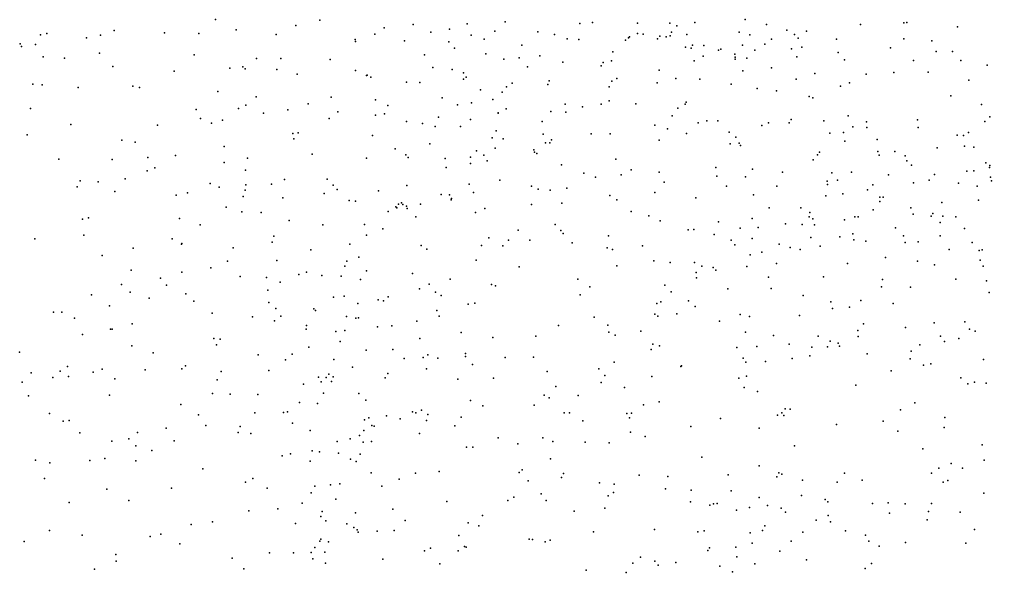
# Model space of a CAD drawing. Header units: metres. Extents: x -25 to 25, y -27.7 to 27.8.
# Drawn here: x -13.638 to -11.313, y -13.23 to -11.907 of the extents above; entities that cross this region are included whole.
import ezdxf

# ---------------------------------------------------------------- set-up
doc = ezdxf.new("R2010")
doc.units = ezdxf.units.M

msp = doc.modelspace()

# ---------------------------------------------------------------- linework, layer by layer
for p in [(-13.1692, -11.9068, -12.5499), (-12.9772, -11.9209, -1.6335), (-12.9195, -11.9089, 7.7027), (-12.7661, -11.9265, 7.7747), (-12.696, -11.9189, -5.1515), (-12.5672, -11.9174, -10.9868), (-12.4761, -11.9128, 6.1117), (-12.2975, -11.9162, -9.5147), (-12.2673, -11.9138, 13.557), (-12.1602, -11.9159, 13.4285), (-12.0822, -11.916, 17.9537), (-12.0657, -11.9221, -4.8354), (-12.0224, -11.9144, 6.3248), (-11.902, -11.9072, 5.6825), (-11.8516, -11.9189, -14.4593), (-11.6261, -11.9192, 3.6653), (-11.523, -11.9153, 17.9791), (-11.5159, -11.9138, 17.7175), (-11.3944, -11.9243, 3.1455), (-13.588, -11.9438, -8.2293), (-13.5722, -11.9406, 7.1451), (-13.4776, -11.9508, 3.0064), (-13.4443, -11.9447, 7.2472), (-13.4119, -11.9334, 3.3262), (-13.2909, -11.9392, -1.6526), (-13.2089, -11.9402, 5.7684), (-13.12, -11.9316, 14.0748), (-13.0242, -11.9428, -7.364), (-12.7884, -11.9424, 8.7137), (-12.6542, -11.9376, 6.0328), (-12.6094, -11.9303, 8.6033), (-12.5575, -11.9448, 0.5018), (-12.5014, -11.9351, 13.735), (-12.3986, -11.9363, -4.9458), (-12.3583, -11.943, 0.3151), (-12.1786, -11.9483, -8.8132), (-12.16, -11.9401, -6.2579), (-12.1464, -11.9417, 0.2251), (-12.1068, -11.9466, 4.9248), (-12.0911, -11.9488, 4.6963), (-12.0817, -11.9461, 17.0186), (-12.0788, -11.9372, 1.6379), (-12.0418, -11.943, -13.4976), (-11.9167, -11.9375, -14.0767), (-11.8911, -11.9438, -14.3125), (-11.8028, -11.9322, 5.9514), (-11.7841, -11.9426, 17.0571), (-11.7559, -11.935, -7.4459), (-13.6365, -11.9649, 13.9817), (-13.6328, -11.9715, 5.1598), (-13.5997, -11.9667, -1.7581), (-12.8352, -11.9547, -5.9462), (-12.8341, -11.9593, 5.9607), (-12.7175, -11.958, 0.8835), (-12.6108, -11.9601, -10.7825), (-12.5268, -11.9536, -11.5179), (-12.4361, -11.9683, 8.7143), (-12.3284, -11.9532, -6.4794), (-12.3003, -11.9548, -10.093), (-12.1888, -11.9564, 17.2284), (-12.1811, -11.9511, 8.7068), (-12.1118, -11.953, 17.6041), (-12.0454, -11.973, 13.247), (-12.0286, -11.9685, -7.2317), (-12.0012, -11.9692, -8.2863), (-11.9088, -11.9681, 17.8833), (-11.855, -11.9659, 6.3116), (-11.8394, -11.9536, 13.186), (-11.7756, -11.9514, 17.9756), (-11.7668, -11.9729, 6.114), (-11.6838, -11.9536, 17.4221), (-11.5231, -11.9535, 0.1313), (-11.4557, -11.9582, -14.8099), (-13.5816, -11.9966, 3.4393), (-13.4466, -11.9873, 5.5425), (-13.2204, -11.9914, 7.3896), (-12.6689, -11.9913, -6.1786), (-12.5975, -11.9752, 1.2003), (-12.5222, -11.9894, -10.376), (-12.3938, -11.9939, -8.9166), (-12.2189, -11.9842, -9.766), (-12.0318, -11.9754, -8.4607), (-12.0026, -11.995, 5.3567), (-11.9658, -11.98, 0.2239), (-11.9607, -11.9782, 17.6951), (-11.9274, -11.9899, -4.9501), (-11.9266, -11.9974, 17.167), (-11.8792, -11.9803, -13.8736), (-11.7918, -11.9772, 1.6261), (-11.7789, -11.9961, 8.0577), (-11.6797, -11.9855, 0.2354), (-11.5551, -11.9744, -1.7406), (-11.4456, -11.9832, 3.3358), (-11.4068, -11.9833, 13.091), (-13.5304, -11.9992, 3.1579), (-13.4149, -12.0192, 14.0117), (-13.1041, -12.0201, -7.6448), (-13.0712, -12.0003, 8.7993), (-13.013, -12.0004, -13.0259), (-12.8947, -12.0028, -13.1499), (-12.4795, -12.002, -13.366), (-12.4425, -11.9986, -9.4848), (-12.4232, -12.0201, -10.2036), (-12.3385, -12.0087, 6.3104), (-12.2465, -12.0176, -13.4374), (-12.2423, -12.0098, 1.4968), (-12.2219, -12.0062, 13.3088), (-12.0239, -12.0055, 7.9523), (-11.9262, -12.0016, 17.5132), (-11.8981, -11.9991, 8.6235), (-11.6645, -12.0033, 4.0796), (-11.4997, -12.0052, -4.7357), (-11.3868, -12.0052, 0.0068), (-11.3235, -12.0161, -4.6279), (-13.2678, -12.0308, -7.9522), (-13.135, -12.0237, -12.8141), (-13.0984, -12.0251, 5.9172), (-13.0222, -12.0265, -5.7707), (-12.9736, -12.038, -7.1807), (-12.8342, -12.0287, 13.8822), (-12.8083, -12.0412, 8.856), (-12.8068, -12.0401, -5.2396), (-12.6491, -12.0214, -11.6355), (-12.6029, -12.0265, -6.3191), (-12.5763, -12.0343, -6.4805), (-12.1081, -12.028, 6.4129), (-11.908, -12.0297, -5.9895), (-11.8394, -12.0225, -7.6155), (-11.7354, -12.0365, -4.9535), (-11.613, -12.0376, 8.2795), (-11.5467, -12.0341, 3.9151), (-11.4643, -12.0329, 3.5364), (-13.6059, -12.0619, 8.5303), (-13.5839, -12.063, 5.3626), (-13.3669, -12.0665, 5.8178), (-12.798, -12.0451, -11.7661), (-12.7127, -12.0568, 7.6406), (-12.6803, -12.0574, -1.6349), (-12.5758, -12.0495, 0.6812), (-12.5696, -12.0446, -9.1944), (-12.4596, -12.0589, 13.4698), (-12.3745, -12.0621, -6.9251), (-12.3711, -12.0538, 0.4319), (-12.221, -12.0541, -1.7554), (-12.2096, -12.0484, -8.5759), (-12.1124, -12.0581, 8.8008), (-12.0679, -12.0483, -8.0765), (-12.011, -12.0498, 1.5422), (-11.9361, -12.0614, -13.6007), (-11.7805, -12.0498, 5.63), (-11.6744, -12.0663, 5.7924), (-11.6526, -12.0583, 1.54), (-11.3672, -12.0517, -1.7425), (-13.4979, -12.0693, 5.6823), (-13.3509, -12.0693, 8.6688), (-13.1639, -12.0795, -12.451), (-12.5355, -12.0752, 7.7209), (-12.4832, -12.0809, 6.3182), (-12.4729, -12.0679, -11.3472), (-12.2278, -12.0683, -7.1505), (-11.874, -12.0719, 7.9518), (-11.8273, -12.0775, -1.7316), (-11.4104, -12.0898, -5.5534), (-13.0969, -12.1122, 7.3319), (-13.0717, -12.0918, -7.3934), (-12.9473, -12.1089, -11.9649), (-12.8926, -12.0928, 7.4924), (-12.7867, -12.0992, 6.1738), (-12.7567, -12.1128, 13.7344), (-12.6273, -12.0942, -10.6158), (-12.5903, -12.1108, 8.9338), (-12.5569, -12.1063, 0.8394), (-12.506, -12.0986, -1.6606), (-12.3328, -12.1097, 7.7661), (-12.2465, -12.1091, -5.1454), (-12.2274, -12.1011, -8.2763), (-12.1637, -12.1088, -6.1272), (-12.0461, -12.1091, 5.0416), (-12.0435, -12.1043, 13.1137), (-11.7496, -12.0915, 6.3998), (-11.7401, -12.0944, -14.3829), (-11.3372, -12.1099, 3.4704), (-13.6117, -12.1195, 6.9059), (-13.2155, -12.1219, -1.6174), (-13.1139, -12.1198, -5.5185), (-13.0544, -12.1312, -1.593), (-12.9965, -12.1234, -5.3576), (-12.8763, -12.1281, -5.953), (-12.7867, -12.1358, -6.0802), (-12.7651, -12.1329, -13.2599), (-12.4931, -12.1311, 1.0693), (-12.493, -12.1302, -9.6235), (-12.4737, -12.1205, -8.7625), (-12.3674, -12.1272, 8.9805), (-12.3312, -12.1285, -8.4104), (-12.2915, -12.1158, -9.9039), (-12.0633, -12.1188, -7.8722), (-13.5148, -12.1584, 13.8838), (-13.3081, -12.16, 7.0679), (-13.2049, -12.1437, 7.1885), (-13.1789, -12.1553, -7.7021), (-13.1528, -12.1478, -12.6973), (-12.8975, -12.1436, -7.0503), (-12.7123, -12.1509, 13.5756), (-12.6744, -12.1554, 6.3119), (-12.6355, -12.1402, -5.2182), (-12.5591, -12.1463, 13.3397), (-12.3875, -12.1512, 1.1871), (-12.1186, -12.1601, -7.3964), (-12.0769, -12.1372, -1.7216), (-12.0149, -12.154, -7.6069), (-11.994, -12.1496, 6.5286), (-11.9673, -12.1492, 1.4235), (-11.8462, -12.154, 5.4241), (-11.7968, -12.154, -13.8059), (-11.7919, -12.1464, -5.8581), (-11.7145, -12.1495, 0.4453), (-11.6559, -12.1374, -1.7246), (-11.6118, -12.1519, 6.1158), (-11.49, -12.1467, 1.3271), (-11.3294, -12.1509, 3.6269), (-11.3169, -12.1397, -4.8056), (-13.6198, -12.1827, 5.764), (-12.9841, -12.18, 6.2117), (-12.9718, -12.1782, 13.8196), (-12.6438, -12.163, -9.0456), (-12.5828, -12.1628, -11.014), (-12.4976, -12.1729, -6.8804), (-12.3851, -12.1809, -8.2684), (-12.2705, -12.1801, 13.0898), (-12.2252, -12.1804, 0.5259), (-12.088, -12.1681, 7.7855), (-12.0424, -12.1795, 0.4662), (-11.9405, -12.1764, -5.1824), (-11.8621, -12.1608, 4.3741), (-11.7001, -12.1792, -14.2501), (-11.6675, -12.1774, 8.3196), (-11.6445, -12.1634, 6.2807), (-11.6113, -12.165, 8.1547), (-11.4888, -12.1651, 13.0282), (-11.3954, -12.1835, -14.6415), (-11.3684, -12.177, 3.8757), (-13.3933, -12.1958, -1.6557), (-13.3611, -12.2004, 13.8606), (-12.9821, -12.1921, 8.907), (-12.7935, -12.1844, -6.8975), (-12.6567, -12.2043, -9.4313), (-12.5073, -12.1904, 7.6033), (-12.4814, -12.1925, -10.2063), (-12.3795, -12.2016, 0.6869), (-12.3693, -12.2016, -1.5847), (-12.3655, -12.1944, -13.4403), (-12.1078, -12.1952, -5.2197), (-11.9385, -12.2043, 4.5302), (-11.9244, -12.1886, 13.0573), (-11.9163, -12.2031, 8.6674), (-11.6642, -12.1976, 6.5341), (-11.5864, -12.1941, 0.5318), (-11.3798, -12.1843, 0.1796), (-13.1483, -12.2108, 13.84), (-12.9377, -12.2288, -13.1001), (-12.7397, -12.216, -6.2033), (-12.5448, -12.2214, -1.5126), (-12.5004, -12.2147, -5.2374), (-12.4076, -12.2187, -8.1145), (-12.406, -12.2241, -9.9982), (-12.4004, -12.2278, 0.8794), (-11.9132, -12.2085, 5.2556), (-11.7249, -12.2243, -13.97), (-11.5854, -12.2227, 5.6473), (-11.5443, -12.2226, -0.647), (-11.4432, -12.2143, 1.1328), (-11.3777, -12.21, 0.338), (-11.3556, -12.2121, -0.7112), (-13.5441, -12.2413, 6.1064), (-13.416, -12.2419, -8.0071), (-13.3308, -12.237, 6.9092), (-13.2647, -12.2324, 8.7793), (-13.1483, -12.2489, 6.2411), (-13.0925, -12.239, -12.2694), (-12.8084, -12.2383, 13.4783), (-12.7138, -12.231, 8.9991), (-12.7084, -12.2368, 7.425), (-12.6195, -12.2392, -8.7386), (-12.5595, -12.2514, -8.2439), (-12.5591, -12.2366, 6.4731), (-12.5276, -12.2311, 13.1367), (-12.5193, -12.245, -11.3188), (-12.2115, -12.241, -7.8384), (-11.7397, -12.243, 4.2974), (-11.729, -12.2308, 1.3149), (-11.5817, -12.2312, 1.2091), (-11.5194, -12.2331, -5.6784), (-11.5154, -12.2452, 6.0323), (-11.3266, -12.2499, -0.006), (-13.3329, -12.2686, 6.2231), (-13.3146, -12.262, -7.8433), (-13.0972, -12.2672, -5.4629), (-12.6171, -12.2609, -8.5126), (-12.3413, -12.2549, 9.1326), (-12.2879, -12.2745, 0.9807), (-12.1746, -12.2669, 9.0281), (-12.1079, -12.272, 12.995), (-11.9726, -12.2611, 4.7752), (-11.885, -12.2652, 0.6075), (-11.8133, -12.2718, 8.4975), (-11.6948, -12.2734, 5.4829), (-11.6479, -12.2722, 12.9752), (-11.5048, -12.2552, -0.3878), (-11.3724, -12.2698, -0.247), (-11.3553, -12.2686, -1.2564), (-11.3177, -12.2611, -4.9075), (-11.3171, -12.256, -1.6137), (-13.4925, -12.2929, 6.3385), (-13.4502, -12.2954, 6.6459), (-13.3853, -12.2877, 8.698), (-13.1821, -12.2993, -7.3878), (-13.0039, -12.2894, 7.1094), (-12.9018, -12.2889, -6.9697), (-12.4888, -12.2916, 7.4847), (-12.2601, -12.2837, 0.8168), (-12.1991, -12.2789, 6.6148), (-12.0959, -12.2961, 7.6295), (-11.9703, -12.2817, -13.6347), (-11.9015, -12.2834, 7.7135), (-11.7061, -12.2933, 1.9149), (-11.6813, -12.2914, 1.1034), (-11.5595, -12.2785, -0.9301), (-11.4996, -12.2977, 2.0879), (-11.462, -12.2911, 4.1281), (-11.4493, -12.2777, -14.4817), (-11.3924, -12.2983, 5.8121), (-11.3159, -12.2843, 0.5705), (-11.313, -12.293, -5.5576), (-13.4999, -12.3074, -1.6637), (-13.4102, -12.3182, 6.4749), (-13.2361, -12.3212, 6.6704), (-13.1604, -12.3079, 6.8521), (-13.0982, -12.3153, 6.4845), (-13.0964, -12.3025, -12.7662), (-13.0351, -12.3006, 13.6174), (-12.888, -12.3036, 6.5019), (-12.8782, -12.3136, -1.4903), (-12.7793, -12.3167, 7.2263), (-12.7117, -12.3042, -10.8073), (-12.5628, -12.301, -9.7185), (-12.5521, -12.3211, -8.0587), (-12.4133, -12.3054, -7.1536), (-12.3974, -12.3126, -5.2997), (-12.3688, -12.3151, -7.861), (-12.3286, -12.3105, 12.9777), (-12.1182, -12.3204, 1.0337), (-11.947, -12.3057, 4.9262), (-11.8265, -12.3056, 12.9658), (-11.7057, -12.3013, 0.8502), (-11.6096, -12.3141, -5.1499), (-11.5966, -12.3026, -14.1415), (-11.3475, -12.3055, 1.8172), (-13.2629, -12.3274, -7.643), (-13.1031, -12.3303, -7.1813), (-13.008, -12.3332, -5.9521), (-12.909, -12.3234, -11.9826), (-12.8495, -12.3399, -6.162), (-12.8341, -12.3414, 6.6472), (-12.7242, -12.3457, -10.5514), (-12.6298, -12.3259, -6.7359), (-12.6096, -12.3267, -11.5828), (-12.6059, -12.3387, -11.2002), (-12.6046, -12.3355, 7.3314), (-12.2257, -12.3282, -7.531), (-12.2095, -12.3381, -6.0923), (-12.0203, -12.3335, 0.9137), (-11.8821, -12.3262, 1.0398), (-11.7092, -12.3285, -0.3673), (-11.669, -12.3239, 8.2624), (-11.5805, -12.3423, -1.7062), (-11.5802, -12.332, -1.0913), (-11.5724, -12.3318, 6.8141), (-11.4323, -12.3444, 5.6192), (-11.344, -12.3389, 12.8107), (-13.1433, -12.3562, 8.8766), (-13.1061, -12.3668, -12.6042), (-13.0596, -12.3684, 13.3643), (-12.756, -12.3659, -13.2466), (-12.7376, -12.3553, -9.0418), (-12.7351, -12.3575, -8.646), (-12.7312, -12.3489, -8.8589), (-12.721, -12.3497, -8.3847), (-12.7124, -12.3537, 13.0683), (-12.7108, -12.3588, 6.7539), (-12.6786, -12.349, -11.0406), (-12.5473, -12.3684, 12.9823), (-12.5249, -12.3593, -1.3578), (-12.413, -12.3493, 6.6737), (-12.341, -12.3466, -7.3136), (-12.1748, -12.3661, 7.5124), (-11.8452, -12.3572, -0.7369), (-11.7694, -12.3574, -0.9313), (-11.7473, -12.3688, 2.1074), (-11.5958, -12.362, 7.7078), (-11.5059, -12.3574, 6.6731), (-13.4874, -12.3847, 13.551), (-13.4729, -12.3813, -7.9751), (-13.2553, -12.3827, -1.5716), (-12.9932, -12.3875, -12.1933), (-12.6898, -12.3789, 7.0452), (-12.1324, -12.3768, -1.4979), (-12.1053, -12.3887, 9.0952), (-11.9663, -12.3911, -1.5724), (-11.8858, -12.383, -0.5745), (-11.7491, -12.3787, 6.9201), (-11.7401, -12.3838, 1.6096), (-11.6649, -12.3864, 7.5544), (-11.6401, -12.3791, 4.3322), (-11.6317, -12.3788, -0.2359), (-11.5003, -12.3726, 7.8293), (-11.4572, -12.377, -1.3981), (-11.4532, -12.3712, -1.5764), (-11.4363, -12.3927, -14.2737), (-11.4299, -12.3776, 1.5707), (-11.3988, -12.3792, 2.2124), (-13.2059, -12.3982, -5.5217), (-12.9128, -12.3978, 13.1328), (-12.8129, -12.3971, -6.3131), (-12.7693, -12.4074, -5.3301), (-12.4453, -12.4111, 9.2225), (-12.3571, -12.397, 7.3785), (-12.3433, -12.4113, -1.3356), (-12.0389, -12.4102, 12.8828), (-12.0254, -12.409, 8.9252), (-11.914, -12.4058, 7.4598), (-11.8714, -12.4041, 4.8274), (-11.8059, -12.3957, -5.3008), (-11.7662, -12.397, 8.408), (-11.7368, -12.3983, -13.8125), (-11.5429, -12.4051, 7.1299), (-11.3777, -12.4069, -5.0562), (-13.6016, -12.4317, -8.1262), (-13.484, -12.4225, 8.6802), (-13.2726, -12.4319, 8.8295), (-13.0297, -12.4253, 8.9558), (-12.8084, -12.4231, -11.8979), (-12.5151, -12.4295, 7.1362), (-12.4684, -12.4351, 6.904), (-12.4172, -12.4346, -6.2831), (-12.3373, -12.4192, -7.5973), (-12.2292, -12.4245, -13.5481), (-11.9768, -12.4212, 6.862), (-11.9357, -12.4351, 1.7365), (-11.8858, -12.4306, 12.8634), (-11.7456, -12.4281, 7.0734), (-11.6755, -12.4265, -1.5974), (-11.6451, -12.4194, 12.8449), (-11.6427, -12.4341, 7.2976), (-11.6141, -12.437, -1.4258), (-11.5236, -12.4247, -14.0285), (-11.4888, -12.4386, 2.3296), (-11.4359, -12.4245, 6.5281), (-13.3659, -12.4538, -7.7398), (-13.2508, -12.444, 13.344), (-13.2496, -12.4431, -7.2386), (-13.1271, -12.453, 11.458), (-13.034, -12.4394, -12.803), (-12.9414, -12.4576, -1.3961), (-12.8478, -12.4443, -6.7514), (-12.6769, -12.4472, 9.1159), (-12.6637, -12.4566, -11.6781), (-12.5329, -12.4473, -7.0245), (-12.4817, -12.4481, -7.1791), (-12.3164, -12.4415, 6.8554), (-12.2321, -12.4528, 12.8359), (-12.2193, -12.457, 9.3007), (-12.148, -12.448, 6.8557), (-11.9268, -12.4458, 2.0466), (-11.8209, -12.4443, -1.113), (-11.7946, -12.4526, 5.0988), (-11.7705, -12.4572, -0.225), (-11.7226, -12.4491, 1.4271), (-11.52, -12.4402, 5.4531), (-11.4147, -12.4574, 7.4563), (-11.3592, -12.4401, 7.1256), (-11.343, -12.4595, 6.8902), (-11.3355, -12.4577, 12.6798), (-13.44, -12.4718, 13.3922), (-13.1404, -12.4849, -1.465), (-13.0223, -12.4836, -6.9568), (-12.8551, -12.4854, 13.0067), (-12.826, -12.4758, -6.5406), (-12.5456, -12.4826, -6.5122), (-12.1205, -12.4843, -5.3885), (-11.8904, -12.4697, 7.2825), (-11.8621, -12.4633, 8.6365), (-11.5666, -12.4762, 1.3603), (-11.4905, -12.4852, -5.7739), (-11.3401, -12.4825, -14.3775), (-13.371, -12.5062, -1.5291), (-13.1804, -12.5011, -7.0963), (-12.8601, -12.4968, -8.5829), (-12.8078, -12.508, -9.031), (-12.4429, -12.4986, -1.2444), (-12.2089, -12.4965, 7.0508), (-12.0816, -12.4885, 7.2545), (-12.0232, -12.4884, -13.7119), (-12.0056, -12.497, 7.0996), (-11.979, -12.5001, -1.3263), (-11.9728, -12.5062, -5.9307), (-11.8983, -12.4975, -0.3059), (-11.8273, -12.4907, -1.2624), (-11.6572, -12.491, 4.4865), (-11.4493, -12.4938, 0.0241), (-11.3332, -12.4971, 2.3348), (-13.3009, -12.5253, 11.3635), (-13.2498, -12.5112, -5.6171), (-13.1102, -12.5218, -5.9583), (-13.047, -12.5243, 13.0564), (-12.9698, -12.5169, -12.2961), (-12.9518, -12.5114, -5.3577), (-12.9147, -12.5196, -6.3161), (-12.8686, -12.5208, -12.0392), (-12.8224, -12.5285, -8.131), (-12.6978, -12.5142, -11.2081), (-12.6082, -12.5281, -5.3916), (-12.3026, -12.5279, -5.4116), (-12.0194, -12.5118, -0.7902), (-12.0191, -12.5252, -1.14), (-11.8469, -12.523, -13.8499), (-11.7152, -12.5229, -5.8374), (-11.5742, -12.5289, 8.0246), (-11.3987, -12.5278, -14.1404), (-11.3247, -12.5322, 12.5146), (-13.3937, -12.5411, -7.599), (-13.2861, -12.5425, 11.6181), (-13.0439, -12.5544, 11.6304), (-13.0145, -12.5356, -12.582), (-12.6815, -12.5514, -6.6035), (-12.6578, -12.5403, -7.9014), (-12.5091, -12.5412, 9.2761), (-12.4995, -12.5437, -7.728), (-12.2742, -12.5466, 9.4642), (-12.0946, -12.5425, 11.4817), (-11.9437, -12.5515, 1.4367), (-11.8398, -12.5503, 11.523), (-11.5764, -12.5462, -13.914), (-11.507, -12.5472, 4.4498), (-13.466, -12.5652, -7.9388), (-13.3735, -12.5588, 13.1777), (-13.3282, -12.5734, 8.855), (-13.2398, -12.5631, 13.1013), (-12.8871, -12.5715, -8.8032), (-12.8618, -12.5687, -1.2728), (-12.7805, -12.5775, -11.0782), (-12.7561, -12.5704, -11.8788), (-12.6432, -12.5595, -9.8025), (-12.6296, -12.5675, -13.3356), (-12.2973, -12.5653, -13.5873), (-12.0792, -12.5583, 12.7211), (-11.7639, -12.5672, 12.6851), (-11.3184, -12.5596, 6.3615), (-13.423, -12.5922, -7.2762), (-13.2207, -12.581, -5.7965), (-13.0418, -12.5837, 11.4101), (-13.0245, -12.5979, -6.8361), (-12.9343, -12.599, -8.314), (-12.8287, -12.5864, 12.8849), (-12.7673, -12.5798, 9.1341), (-12.5652, -12.5878, 12.7963), (-12.5491, -12.5853, -7.1355), (-12.1136, -12.5865, 1.9052), (-12.1042, -12.5826, 9.6194), (-12.0377, -12.5797, -0.3972), (-12.0223, -12.5932, 9.1322), (-11.6972, -12.582, 4.8424), (-11.6938, -12.5985, 11.546), (-11.653, -12.5947, 12.5741), (-11.6255, -12.5792, -5.2774), (-11.548, -12.5863, 1.2314), (-13.5563, -12.607, -8.1168), (-13.5366, -12.6069, 13.172), (-13.5064, -12.6213, 11.4179), (-13.1772, -12.6091, -1.3789), (-13.081, -12.6181, 9.021), (-13.0132, -12.6167, -1.3036), (-12.9302, -12.6034, -12.9217), (-12.8562, -12.6176, 11.6461), (-12.8334, -12.6212, -13.103), (-12.8271, -12.6208, -9.2173), (-12.64, -12.6028, -10.0446), (-12.6341, -12.6164, -6.9845), (-12.2631, -12.6189, 11.6022), (-12.118, -12.6116, -0.6967), (-12.1109, -12.6162, -0.9499), (-12.0657, -12.6114, 9.4069), (-11.914, -12.613, 2.3568), (-11.8921, -12.6176, 8.8233), (-11.7726, -12.6147, 11.7346), (-13.4204, -12.6476, -1.4309), (-13.4164, -12.6474, 13.0479), (-13.3684, -12.6353, -7.0788), (-13.0279, -12.6281, -6.2147), (-12.9521, -12.6476, -8.6672), (-12.9519, -12.6393, -12.4198), (-12.7814, -12.6419, -9.4231), (-12.7477, -12.64, -10.2868), (-12.6874, -12.6286, -6.7633), (-12.3484, -12.6387, -1.1528), (-12.2306, -12.6381, -6.1184), (-11.9638, -12.6287, 11.7633), (-11.619, -12.6351, 2.496), (-11.5189, -12.6434, 4.6378), (-11.4506, -12.6324, 5.2346), (-11.3767, -12.6304, 1.2196), (-11.3658, -12.6477, 2.4712), (-13.4874, -12.6606, 11.6445), (-13.173, -12.67, -5.9172), (-12.8816, -12.6533, -10.8121), (-12.8598, -12.6507, -12.1266), (-12.6808, -12.67, -11.4739), (-12.5816, -12.6554, -1.1497), (-12.5061, -12.6678, -6.3762), (-12.403, -12.6646, 12.6579), (-12.228, -12.6552, -13.696), (-12.2129, -12.6623, 11.4117), (-12.1521, -12.6527, 2.0464), (-11.9014, -12.6545, 12.5362), (-11.8342, -12.6632, 8.5973), (-11.7274, -12.6644, 1.1478), (-11.6332, -12.6505, 11.8095), (-11.6324, -12.6653, 11.9788), (-11.4354, -12.6648, -14.0044), (-11.3913, -12.6697, 12.1507), (-11.3521, -12.6526, 4.5126), (-13.3695, -12.6872, 11.7472), (-13.1667, -12.6849, -6.899), (-13.1578, -12.672, 12.9306), (-12.9456, -12.6907, 12.8141), (-12.8711, -12.6769, -10.6112), (-12.1233, -12.6836, 2.2096), (-12.1075, -12.6879, 11.7942), (-11.9221, -12.6916, 1.2247), (-11.8746, -12.6893, -13.948), (-11.7973, -12.6833, -5.3609), (-11.7427, -12.6911, 12.3407), (-11.7054, -12.6897, 8.1563), (-11.6993, -12.6764, 0.038), (-11.6801, -12.681, -13.9778), (-11.6765, -12.6882, 12.1335), (-11.4843, -12.6849, 0.17), (-11.4253, -12.6769, -5.1467), (-13.6381, -12.7026, -8.3629), (-13.3182, -12.7045, -6.949), (-13.0668, -12.7094, 11.7932), (-12.9855, -12.7078, -5.4384), (-12.8089, -12.6977, -5.4476), (-12.7448, -12.6964, 12.7329), (-12.7176, -12.7177, -11.7439), (-12.6725, -12.7153, 11.5618), (-12.6612, -12.7092, -7.7689), (-12.637, -12.7172, -7.1957), (-12.5716, -12.7059, 9.3795), (-12.5715, -12.7127, 11.712), (-12.4764, -12.7156, -5.4691), (-12.4082, -12.7146, -6.2381), (-12.127, -12.6961, 12.52), (-11.9073, -12.7167, 12.342), (-11.7896, -12.7178, 8.3774), (-11.7473, -12.7114, 11.2531), (-11.6108, -12.7064, -5.8751), (-11.5055, -12.7, 4.7934), (-13.5231, -12.7373, -8.2141), (-13.2412, -12.7355, 11.8212), (-13.0021, -12.721, 9.1361), (-12.8861, -12.7206, -8.0399), (-12.8414, -12.7386, -11.1281), (-12.5544, -12.7323, -7.4668), (-12.2159, -12.7265, 1.6264), (-12.0562, -12.7373, 2.3715), (-12.0548, -12.7353, 9.6146), (-11.901, -12.727, 12.1661), (-11.854, -12.7248, 2.5036), (-11.5079, -12.7187, 7.7899), (-11.4755, -12.7337, 2.549), (-11.4579, -12.7305, 1.0462), (-11.3325, -12.7204, 5.1083), (-13.6097, -12.7524, -1.3674), (-13.5579, -12.7632, 8.887), (-13.5409, -12.7483, 12.9803), (-13.521, -12.761, -7.0956), (-13.4618, -12.7507, -7.3931), (-13.4406, -12.7433, -7.9629), (-13.3374, -12.7451, -1.3043), (-13.2496, -12.7424, -5.6429), (-13.1557, -12.749, -1.2731), (-13.0417, -12.7463, -6.7577), (-12.9225, -12.7624, -12.6377), (-12.9046, -12.7634, -12.7956), (-12.8978, -12.755, -10.9596), (-12.888, -12.7619, -12.3139), (-12.7636, -12.7642, -13.1215), (-12.7569, -12.7538, -9.5568), (-12.6643, -12.7427, -13.3027), (-12.3757, -12.7491, 11.5241), (-12.252, -12.7428, 1.781), (-12.2378, -12.7582, 12.4309), (-12.1259, -12.7611, 11.9986), (-11.9175, -12.7646, 11.1789), (-11.8995, -12.76, -0.0582), (-11.5529, -12.7473, 11.4776), (-11.3863, -12.7641, 11.822), (-13.6312, -12.7743, 11.2934), (-13.41, -12.7667, 11.2077), (-13.1648, -12.769, -5.4975), (-12.9584, -12.7794, -8.8894), (-12.9164, -12.7738, -1.1838), (-12.8921, -12.7725, 11.9054), (-12.5894, -12.7676, 12.5503), (-12.5045, -12.7652, 9.5158), (-12.3551, -12.7847, 11.9325), (-12.2467, -12.7753, 9.7729), (-12.1909, -12.7872, 12.2511), (-11.9048, -12.787, 8.9982), (-11.6379, -12.7817, 1), (-11.3696, -12.7785, 7.6327), (-11.3537, -12.7745, -14.1082), (-11.3255, -12.777, 0.3399), (-13.6162, -12.8069, -8.5492), (-13.4225, -12.8056, -7.6782), (-13.1765, -12.8019, 11.9603), (-13.1337, -12.8029, 12.6948), (-13.068, -12.8041, -8.457), (-12.9111, -12.8005, -9.081), (-12.826, -12.8019, -12.0897), (-12.3829, -12.8056, 12.3159), (-12.3018, -12.806, -13.748), (-11.8728, -12.7971, -5.9831), (-13.2522, -12.8275, 9.0913), (-12.9685, -12.8234, -6.428), (-12.9252, -12.8253, -10.7951), (-12.8093, -12.8174, -10.3214), (-12.5591, -12.8184, -13.4414), (-12.5296, -12.8311, 12.054), (-12.4071, -12.8296, 9.6947), (-12.3709, -12.8123, 12.1262), (-12.1458, -12.8288, -6.0688), (-12.1078, -12.8216, 9.8811), (-11.4964, -12.8239, -5.9051), (-13.5666, -12.8493, -8.6916), (-13.2101, -12.8528, -5.7884), (-13.0752, -12.8478, -6.1406), (-13.0068, -12.8472, 12.5414), (-12.9971, -12.8458, 12.0652), (-12.7605, -12.8552, 12.1421), (-12.698, -12.8454, -9.863), (-12.6904, -12.8475, 12.365), (-12.6763, -12.8414, -7.6259), (-12.6611, -12.8519, -6.3267), (-12.3356, -12.8478, 1.9154), (-12.3226, -12.8475, -1.0377), (-12.1855, -12.8491, 11.3514), (-12.1741, -12.8487, 2.3953), (-11.8247, -12.8536, 8.668), (-11.8149, -12.8478, 8.4635), (-11.8099, -12.8546, 2.628), (-11.8069, -12.8381, 1.0051), (-11.7943, -12.8391, 8.2543), (-11.531, -12.8408, 0.2611), (-13.5335, -12.8677, -1.2356), (-13.5189, -12.8663, 12.7441), (-13.1924, -12.8785, 12.5311), (-13.1098, -12.8805, -8.7429), (-12.9848, -12.8729, 11.3666), (-12.8129, -12.8645, -7.8394), (-12.8026, -12.8601, 9.3643), (-12.7956, -12.8784, -7.2066), (-12.7894, -12.8795, -1.1311), (-12.7278, -12.8618, -10.0929), (-12.6647, -12.866, 9.4813), (-12.5966, -12.8793, -1.1019), (-12.5813, -12.8579, 12.2507), (-12.2904, -12.8671, 2.204), (-12.179, -12.8601, -0.3833), (-12.0322, -12.8803, 2.591), (-11.9614, -12.8616, 9.1567), (-11.6838, -12.8756, 10.9738), (-11.5725, -12.8674, 2.6324), (-11.4247, -12.8592, 11.5915), (-13.4934, -12.8955, 12.0795), (-13.3555, -12.8947, -1.2054), (-13.287, -12.8842, -6.9127), (-13.1149, -12.8948, -5.9565), (-13.0847, -12.897, -8.2958), (-12.9429, -12.8902, 12.2641), (-12.8251, -12.9023, -6.261), (-12.8142, -12.89, -11.7899), (-12.6811, -12.897, -7.4554), (-12.1762, -12.8939, -5.4799), (-12.1414, -12.9043, -13.948), (-11.8691, -12.8848, 11.0885), (-11.5373, -12.8919, 7.6362), (-11.4262, -12.8828, 0.8553), (-13.4169, -12.9157, 12.5057), (-13.3768, -12.9097, 12.1962), (-13.36, -12.9268, -8.5196), (-13.2684, -12.9151, 12.3183), (-12.8782, -12.9162, -10.4511), (-12.8472, -12.9104, -5.527), (-12.8159, -12.9179, -12.8965), (-12.7958, -12.9161, -11.4732), (-12.4928, -12.9074, -13.5608), (-12.4462, -12.9217, 11.4474), (-12.3866, -12.9077, -5.5067), (-12.3625, -12.9161, 1.6779), (-12.2851, -12.9183, -0.8114), (-12.2278, -12.9198, 1.3119), (-11.7844, -12.9264, -5.3497), (-11.3354, -12.9245, 7.4803), (-13.3217, -12.9382, -8.8185), (-12.9895, -12.9456, -8.0904), (-12.9381, -12.9385, 9.4008), (-12.9202, -12.9412, -11.0089), (-12.875, -12.9441, -11.2281), (-12.8232, -12.9469, 11.4075), (-12.5691, -12.9303, -5.5291), (-12.5538, -12.9298, -6.1663), (-11.4776, -12.9343, -14.0724), (-13.5999, -12.9612, 12.4407), (-13.5658, -12.9671, -7.1635), (-13.4696, -12.9617, -9.041), (-13.4335, -12.9572, 9.1775), (-13.3596, -12.9627, -8.0583), (-13.0095, -12.9509, -7.1057), (-12.9426, -12.9632, -6.1198), (-12.8466, -12.9588, -9.3781), (-12.833, -12.9644, -12.7234), (-12.368, -12.9576, 9.8643), (-12.0056, -12.9541, 9.2738), (-11.4094, -12.9692, 11.3681), (-11.3308, -12.9614, 12.8623), (-13.1994, -12.982, 9.3407), (-12.7965, -12.9916, -7.751), (-12.6911, -12.9918, -13.2294), (-12.6344, -12.9885, 11.4423), (-12.4431, -12.9907, -13.7018), (-12.4357, -12.9841, 1.9144), (-12.3368, -12.9926, 1.4562), (-12.1561, -12.9972, 9.9893), (-11.943, -12.9965, 9.9491), (-11.8686, -12.9746, 8.9751), (-11.8221, -12.9912, 10.9748), (-11.8144, -12.9947, 0.1303), (-11.6644, -12.992, 10.7737), (-11.4565, -12.9925, -5.1152), (-11.4393, -12.9805, 11.05), (-11.3824, -12.9799, 13.1521), (-13.5779, -13.0046, 9.2193), (-13.0977, -13.0136, -8.1792), (-13.0795, -13.0052, -9.0025), (-12.8938, -13.0201, -12.2397), (-12.8716, -13.0179, -10.3177), (-12.7296, -13.0065, 9.6689), (-12.421, -13.0105, -1.0581), (-12.3416, -13.0025, -6.0529), (-12.251, -13.015, -0.4432), (-12.216, -13.0186, 2.7087), (-12.0869, -13.0003, -0.1666), (-11.8264, -13.001, 7.9316), (-11.7654, -13.0085, 7.7515), (-11.6824, -13.0139, 2.7653), (-11.6224, -13.009, 0.7414), (-11.429, -13.0135, 0.5534), (-11.4176, -13.0093, -5.9375), (-13.4287, -13.0308, -7.5172), (-13.2745, -13.0283, -6.9969), (-13.0459, -13.0278, 11.2819), (-12.94, -13.0388, -10.7684), (-12.9318, -13.0234, -11.8643), (-12.771, -13.0236, -9.9964), (-12.3901, -13.0415, 2.5217), (-12.2176, -13.0383, -13.9597), (-12.0927, -13.0296, 1.048), (-12.0312, -13.0328, 9.5198), (-11.9362, -13.0345, 9.1388), (-11.3318, -13.04, -5.0118), (-13.5191, -13.0622, -9.2218), (-13.3761, -13.0578, -7.7008), (-12.962, -13.0641, -5.6484), (-12.8811, -13.0545, -7.3706), (-12.6158, -13.0596, 9.8097), (-12.4703, -13.0578, 2.1988), (-12.4553, -13.0498, 1.7148), (-12.378, -13.0576, 2.7662), (-12.2303, -13.0464, 11.3237), (-12.0329, -13.0604, 10.098), (-11.9778, -13.0655, -5.4143), (-11.9694, -13.065, 11.0828), (-11.8692, -13.0506, 8.2794), (-11.7672, -13.0454, -14.1175), (-11.7113, -13.0552, 0.2705), (-11.7043, -13.0604, 10.5673), (-11.5975, -13.0647, -5.1963), (-11.5599, -13.0631, 0.4217), (-11.5195, -13.0657, 2.7545), (-11.457, -13.0645, 7.4143), (-13.0891, -13.0825, -7.1907), (-13.0199, -13.0772, -5.8417), (-12.9139, -13.0836, -11.079), (-12.8347, -13.0868, -10.1389), (-12.7449, -13.0779, -5.595), (-12.3112, -13.0832, -0.7614), (-12.238, -13.0761, 1.1895), (-11.9865, -13.0688, -14.085), (-11.9232, -13.0805, 10.21), (-11.8921, -13.0741, 2.8913), (-11.8491, -13.0694, -6.0365), (-11.8161, -13.0758, 10.82), (-11.8062, -13.0856, 8.848), (-11.5574, -13.0876, 0.5952), (-11.4637, -13.0839, 10.7907), (-11.3884, -13.0856, 13.5312), (-13.1767, -13.1089, 11.1154), (-12.9779, -13.1125, -11.7305), (-12.9172, -13.0955, -9.3068), (-12.9052, -13.1062, -11.5025), (-12.7157, -13.1051, -1.1203), (-12.5652, -13.1106, 2.7638), (-12.5302, -13.0937, 2.6046), (-11.7324, -13.1042, -5.2799), (-11.7038, -13.0933, 7.5795), (-11.698, -13.1088, 10.3532), (-11.467, -13.1041, 12.9996), (-13.5666, -13.1293, -7.186), (-13.2274, -13.115, -1.1013), (-12.8549, -13.1137, -5.9138), (-12.838, -13.122, -12.5076), (-12.8304, -13.128, -7.535), (-12.8279, -13.1335, -9.811), (-12.7821, -13.131, 9.8048), (-12.7422, -13.1294, -12.9311), (-12.5395, -13.1178, 2.3474), (-12.2649, -13.1328, 10.0534), (-12.1193, -13.1265, 3.066), (-12.0155, -13.1322, 0.9008), (-12.0001, -13.1297, -0.0025), (-11.8904, -13.1345, 0.1319), (-11.8607, -13.1292, 10.0334), (-11.855, -13.1184, 8.4497), (-11.7644, -13.1336, 10.1993), (-11.6624, -13.1297, -6.0138), (-11.3535, -13.1272, 11.0797), (-13.6268, -13.1555, -9.405), (-13.4881, -13.1404, 9.5533), (-13.3256, -13.1437, -7.8846), (-13.2998, -13.138, -8.0645), (-12.92, -13.1546, 11.2852), (-12.9171, -13.1503, -11.2922), (-12.8987, -13.1564, -12.345), (-12.5874, -13.1413, -5.9659), (-12.4186, -13.1503, 1.483), (-12.4109, -13.1505, -5.9607), (-12.3808, -13.1567, -1.029), (-12.3686, -13.1522, 3.0806), (-11.8856, -13.1598, 10.4465), (-11.7924, -13.1549, 0.6791), (-11.6147, -13.1407, -14.1133), (-11.6069, -13.1548, 7.4538), (-11.5189, -13.1583, -5.0687), (-11.3745, -13.1592, 2.7284), (-13.2545, -13.1608, -7.1396), (-13.0402, -13.1825, -11.8589), (-12.9823, -13.1829, -12.1217), (-12.9407, -13.1816, 9.807), (-12.9317, -13.17, -7.8498), (-12.9076, -13.1809, -10.2529), (-12.669, -13.1777, 2.5672), (-12.6551, -13.1717, -13.3548), (-12.5884, -13.1777, 9.956), (-12.5737, -13.1678, -13.5465), (-12.5697, -13.1688, -5.6149), (-11.9915, -13.1771, 9.5955), (-11.9879, -13.171, 9.3624), (-11.9243, -13.1695, 8.1042), (-11.8191, -13.1784, 8.6974), (-11.5822, -13.167, 10.5203), (-13.4075, -13.1867, -7.0707), (-13.4064, -13.2027, -7.6271), (-13.1297, -13.1954, -9.1999), (-12.9366, -13.1969, -10.4949), (-12.7689, -13.1982, -12.721), (-12.1526, -13.193, -5.9687), (-12.1183, -13.2025, -0.1657), (-12.0681, -13.2058, 11.1004), (-11.9226, -13.1919, 9.1813), (-11.7556, -13.1995, 2.9766), (-13.4585, -13.2214, 9.8315), (-13.1011, -13.221, -8.0461), (-12.9057, -13.2077, -9.4685), (-12.6329, -13.2088, 11.3467), (-12.2827, -13.224, -13.9631), (-12.1709, -13.2076, 10.1777), (-12.1108, -13.2124, -5.4413), (-11.9631, -13.2148, -5.3536), (-11.9323, -13.2283, -6.0208), (-11.8793, -13.2094, 3.093), (-11.6151, -13.2202, 13.3374), (-11.6, -13.2079, 13.1834), (-12.187, -13.2299, 11.2035)]:
    msp.add_point(p)

doc.saveas('drawing.dxf')
